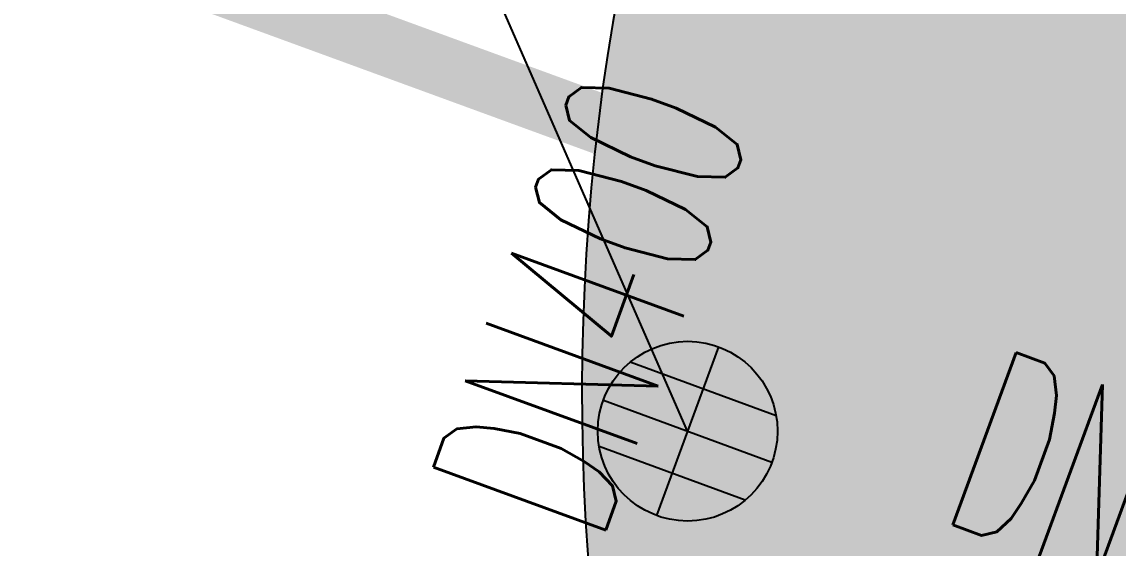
# Model space of a CAD drawing. Extents: x -111898 to 889894, y -2 to 1194865.
# Drawn here: x 467746 to 475068, y 805494 to 809007 of the extents above; entities that cross this region are included whole.
import ezdxf

# ---------------------------------------------------------------- set-up
doc = ezdxf.new("R2010")
doc.units = 0
doc.header["$LTSCALE"] = 10
doc.header["$MEASUREMENT"] = 0
for name, color, linetype in [('0-WALL', 252, 'Continuous'), ('Gps-ZF雨水', 4, 'TG_Y'), ('TEXT_雨水', 4, 'Continuous'), ('WELL_雨水', 4, 'Continuous'), ('雨水标高', 4, 'Continuous')]:
    doc.layers.add(name, color=color, linetype=linetype)
doc.layers.add('GPS-ZF消防', color=1, linetype='TG_X', lineweight=60)
doc.styles.add('_TWT_PIPEDN', font='SIMPLEX', dxfattribs={"width": 0.6, "height": 3, "bigfont": 'HZTXT'})
doc.styles.add('TG_LINETYPE', font='SIMPLEX', dxfattribs={"width": 0.8, "height": 3.5, "bigfont": 'HZTXT'})
doc.linetypes.add('TG_WX', pattern='A,3,-0.6,["WX",TG_LINETYPE,S=0.1,R=0,X=-0.52,Y=-0.15],0', length=3.6)
doc.linetypes.add('TG_X', pattern='A,5,-0.3,["X",TG_LINETYPE,S=0.1,R=0,X=-0.23,Y=-0.15],0', length=5.3)
doc.linetypes.add('TG_Y', pattern='A,2,-0.3,["Y",TG_LINETYPE,S=0.1,R=0,X=-0.25,Y=-0.15],0', length=2.3)
pattern_1 = [(359.7997433640027, (-824318.4315037844, 704905.547007917), (1605.582436069864, 1594.398018370558), [240, -48, 64, -48, 240, -960]), (359.7997433640027, (-824398.2632298586, 704953.8263224349), (1605.582436069864, 1594.398018370558), [160, -120, 240, -120, 160, -800]), (359.7997433640027, (-823836.0297703859, 705591.8651379333), (1605.582436069864, 1594.398018370558), [200, -80, 200, -1120]), (359.7997433640027, (-824634.9064412233, 705914.6592878089), (1605.582436069864, 1594.398018370558), [80, -160, 80, -1280]), (89.79974336400268, (-824474.9074177858, 705914.1000703559), (-1594.398018370558, 1605.582436069864), [143.9999999999999, -1456]), (89.79974336400268, (-823998.2656712648, 704952.4282678352), (-1594.398018370558, 1605.582436069864), [159.9999999999999, -1440]), (89.79974336400268, (-823596.0312352297, 705591.0263069854), (-1594.398018370558, 1605.582436069864), [159.9999999999999, -1440]), (44.79974336400269, (-823790.3228688356, 704935.7013820396), (5.59220884975889, 1599.99022725065), [160, -2102.7416992]), (134.7997433640026, (-824206.3203282473, 704937.1553562866), (-1599.99022725065, 5.59220884975889), [160, -2102.741699199999]), (63.23469218400269, (-823838.2946248171, 704943.8691028343), (5.59220893125007, 1599.990227220076), [160, -3417.7087632]), (75.76349989400268, (-823918.2661595461, 704952.1486643539), (5.592208906717815, 1599.990226980322), [159.9999999999999, -6436.969001599997]), (75.76349989400268, (-823516.0317235109, 705590.7466996894), (5.592208906717815, 1599.990226980322), [127.9999999999999, -6468.969001599997]), (75.76349989400268, (-824442.9076237795, 705913.9882301078), (5.592208906717815, 1599.990226980322), [112, -6484.969001599996]), (103.8359868340026, (-824078.2651829836, 704952.707878469), (5.592208790911286, 1599.990226980727), [160, -6436.9690016]), (103.8359868340026, (-823676.0307545778, 705591.3059200034), (5.592208790911286, 1599.990226980727), [128, -6468.9690016]), (103.8359868340026, (-824506.9072194216, 705914.2119125114), (5.592208790911286, 1599.990226980727), [112, -6484.969001599999]), (116.3647945640027, (-824158.2926564333, 704944.987541555), (5.592208209553519, 1599.990227222598), [159.9999999999999, -3417.706876319998])]

# ---------------------------------------------------------------- blocks, each defined once
blk = doc.blocks.new('$TWTSYS$00000375')
for p, q in [((0, 0.5, 1e-08), (0, -0.5, 1e-08)), ((0.4330127018911298, 0.25, 1e-08), (-0.4330127018911298, 0.25, 1e-08)), ((-0.5, 0, 1e-08), (0.5, 0, 1e-08)), ((0.4330127018911298, -0.25, 1e-08), (-0.4330127018911298, -0.25, 1e-08))]:
    blk.add_line(p, q)
blk.add_circle((0, 0, 1e-08), 0.5)

msp = doc.modelspace()

# ---------------------------------------------------------------- hatches: boundary and pattern name
at = {"layer": '0-WALL'}
h = msp.add_hatch(dxfattribs=at)
h.set_pattern_fill('草坪或沼泽', color=8, scale=400, angle=-0.2002566359973439)
h.set_pattern_definition(pattern_1)
edge = h.paths.add_edge_path()
edge.add_line((468122.3240275267, 820376.6085718856), (467782.0099177244, 820486.1861947761))
edge.add_line((467782.0099177244, 820486.1861947761), (447680.4565424803, 793741.458309053))
edge.add_line((447680.4565424803, 793741.458309053), (471455.6325678709, 786914.88635671))
edge.add_line((471455.6325678709, 786914.88635671), (479912.2384028318, 784746.8404959426))
edge.add_arc((486306.8256678465, 806628.3431142555), 22796.73009721173, 142.9091512081729, 253.7096779143214, ccw=False)
h = msp.add_hatch(dxfattribs=at)
h.set_pattern_fill('草坪或沼泽', color=8, scale=400, angle=-0.2002566359973439)
h.set_pattern_definition(pattern_1)
edge = h.paths.add_edge_path()
edge.add_line((479200.6110911253, 815005.172157167), (475193.3014216307, 816469.2833746658))
edge.add_line((475193.3014216307, 816469.2833746658), (474495.6306223753, 815541.087786077))
edge.add_arc((486490.2948298338, 806527.8026636825), 15003.70881224868, 143.0772903115781, 252.7900033937654)
edge.add_line((482051.0767359617, 792195.8585900054), (483568.9620356443, 797482.2585190521))
edge.add_line((483568.9620356443, 797482.2585190521), (517209.688476074, 787822.988704084))
edge.add_line((517209.688476074, 787822.9887036071), (515710.3067393187, 782601.0319412933))
edge.add_line((515710.3067316893, 782601.0319441543), (515703.0756754759, 782575.8480318771))
edge.add_arc((516679.7644724729, 788496.2298105941), 6000.403436568175, 260.632256110434, 339.0838604000219)
edge.add_line((522284.76501416, 786354.0789383636), (524455.7151179197, 792296.0814918266))
edge.add_line((524455.7151179197, 792296.0814918266), (477210.3105692747, 809557.6689666496))
edge.add_line((477210.3105692747, 809557.6689666496), (479200.6110911253, 815005.172157167))

# ---------------------------------------------------------------- linework, layer by layer
msp.add_lwpolyline([(468122.3240275267, 820376.6085718856), (467782.0099177244, 820486.1861947761), (447680.4565424803, 793741.458309053), (471455.6325678709, 786914.88635671), (479912.2384028318, 784746.8404959426, -0.5250146689356431), (468122.3240275267, 820376.6085718856)], format="xyb", dxfattribs=at)
msp.add_lwpolyline([(479200.6110911253, 815005.172157167), (475193.3014216307, 816469.2833746658), (474495.6306223753, 815541.087786077, 0.5189748700477782), (482051.0767359617, 792195.8585900054), (482051.0767359617, 792195.8585900054), (483568.9620356443, 797482.2585190521), (517209.688476074, 787822.9887036071), (515710.3067316893, 782601.0319441543), (515703.0756754759, 782575.8480294929, 0.3563377193979856), (522284.76501416, 786354.0789383636), (524455.7151179197, 792296.0814918266), (477210.3105692747, 809557.6689666496)], format="xyb", close=True, dxfattribs=at)
at = {"layer": 'GPS-ZF消防', "linetype": 'TG_WX', "ltscale": 0.1, "const_width": 400}
msp.add_lwpolyline([(463477.2934946897, 811296.8774999365), (475283.518677017, 806981.8664266749)], dxfattribs=at)
at = {"layer": 'GPS-ZF消防', "ltscale": 0.1, "const_width": 400}
msp.add_lwpolyline([(474311.3327250364, 807337.1629956947), (474402.2520823362, 807586.0991362319)], dxfattribs=at)
at = {"layer": 'Gps-ZF雨水', "ltscale": 0.1, "const_width": 400}
for points in [[(474018.2608942869, 811270.2784126983), (472398.7847921113, 806837.7312039305)], [(472755.9664835539, 806066.9602935745), (484983.6680446003, 801567.3371658337)], [(471585.9464063377, 804943.0747685919), (471943.9563231352, 805728.2406916253)]]:
    msp.add_lwpolyline(points, dxfattribs=at)
at = {"layer": '雨水标高'}
msp.add_line((472192.8811945799, 806274.1678050742), (470672.0101008299, 809747.3704074607), dxfattribs=at)

# ---------------------------------------------------------------- block references
at = {"layer": 'WELL_雨水', "xscale": 1200, "yscale": 1200, "zscale": 1200, "rotation": 339.79974336667}
msp.add_blockref('$TWTSYS$00000375', (472192.8811869505, 806274.1678065048), dxfattribs=at)

# ---------------------------------------------------------------- texts
at = {"layer": 'TEXT_雨水', "style": '_TWT_PIPEDN', "width": 0.5571428571428572}
for rotation, p in [(69.92971093117404, (471605.4385925409, 805504.0931565717)), (339.7970907207535, (473853.9122625246, 805689.5705465507))]:
    msp.add_text('DN400', height=1225, rotation=rotation, dxfattribs=at).set_placement(p)

doc.saveas('drawing.dxf')
